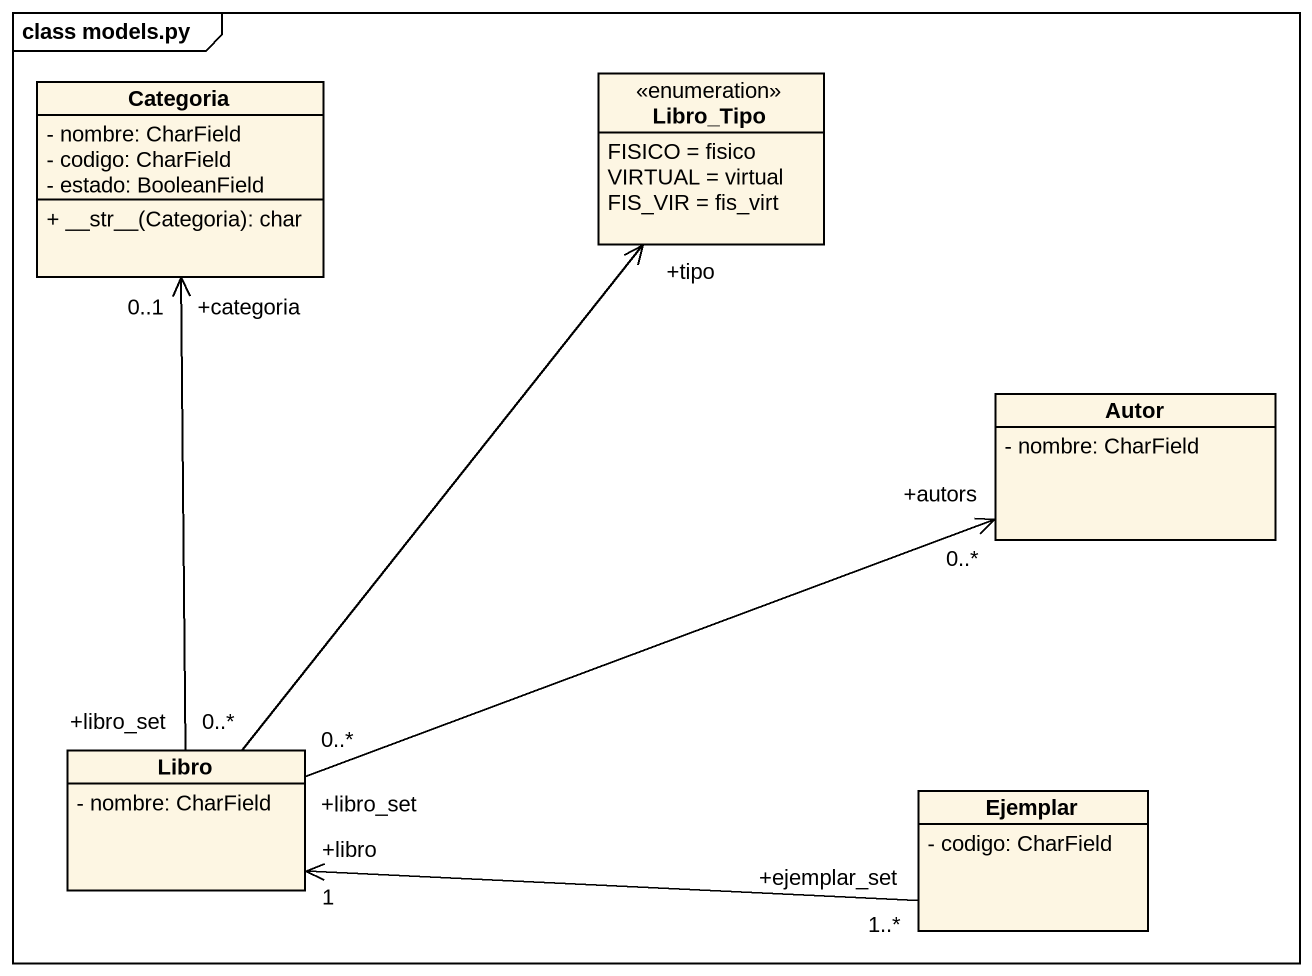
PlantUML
@startuml
mainframe class models.py
hide circle
hide empty members
skinparam classAttributeIconSize 0
class Categoria {
  - nombre: CharField
  - codigo: CharField
  - estado: BooleanField
  + ~__str~__(Categoria): char
}
enum Libro_Tipo {
  FISICO = fisico
  VIRTUAL = virtual
  FIS_VIR = fis_virt
}
class Autor {
  - nombre: CharField
}
class Libro {
  - nombre: CharField
}
class Ejemplar {
  - codigo: CharField
}
Libro "+libro_set\n0..*" -up-> "+categoria\n0..1" Categoria
Libro -up-> "+tipo" Libro_Tipo
Libro "+libro_set\n0..*" -right-> "+autors\n0..*" Autor
Ejemplar "+ejemplar_set\n1..*" -left-> "+libro\n1" Libro
@enduml
